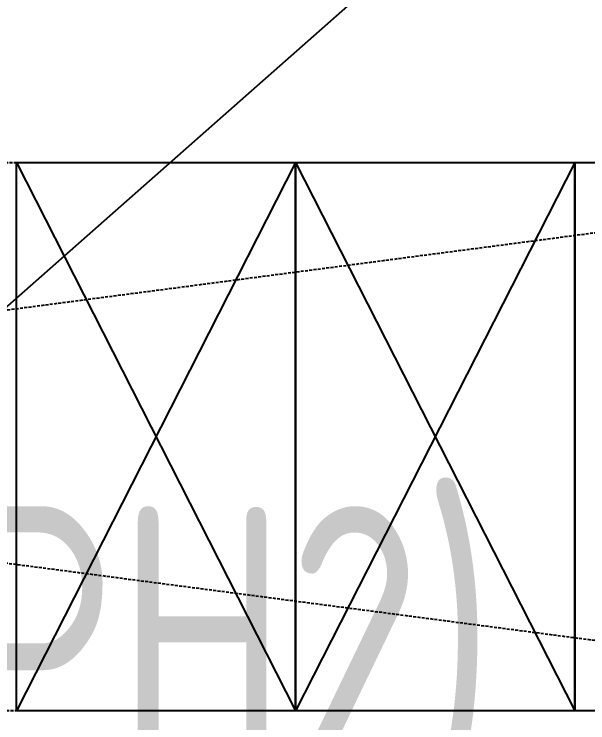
# Model space of a CAD drawing. Extents: x 225000 to 2157367, y 208400 to 840900.
# Drawn here: x 507411 to 508664, y 417776 to 419326 of the extents above; entities that cross this region are included whole.
import ezdxf
from ezdxf.enums import TextEntityAlignment as Align

# ---------------------------------------------------------------- set-up
doc = ezdxf.new("R2010")
doc.units = 0
doc.header["$LTSCALE"] = 10
doc.linetypes.add('XFDP20-DC-PH1$0$HIDDEN2', pattern=[0.1875, 0.125, -0.0625])
for name, color, linetype in [('XFDP20-DC-PH1$0$A-CR-TXT (PH2)', 15, 'Continuous'), ('XFDP20-DC-PH1$0$A-EQ (PH2)', 15, 'XFDP20-DC-PH1$0$HIDDEN2'), ('XFM2Q20-DC$0$RACK-DC1-600X1200', 6, 'Continuous')]:
    doc.layers.add(name, color=color, linetype=linetype)
doc.styles.add('XFDP20-DC-PH1$0$AA-TXT', font='isocp.shx', dxfattribs={"width": 0.8, "bigfont": 'china.shx'})

# ---------------------------------------------------------------- blocks, each defined once
blk = doc.blocks.new('Data Center Layout_L20')
blk.add_line((511825.59, 222602.31), (498925.59, 211202.31))
blk = doc.blocks.new('XFDP20-DC-PH1')
at = {"layer": 'XFDP20-DC-PH1$0$A-EQ (PH2)', "ltscale": 5}
for p, q in [((509855.6, 219002.3, 0), (500725.6, 217802.3, 0)), ((500725.6, 219002.3, 0), (509855.6, 217802.3, 0))]:
    blk.add_line(p, q, dxfattribs=at)
at = {"layer": 'XFDP20-DC-PH1$0$A-EQ (PH2)', "ltscale": 5, "elevation": 0}
blk.add_lwpolyline([(509855.6, 217802.3), (500725.6, 217802.3), (500725.6, 219002.3), (509855.6, 219002.3)], close=True, dxfattribs=at)
at = {"layer": 'XFDP20-DC-PH1$0$A-CR-TXT (PH2)', "style": 'XFDP20-DC-PH1$0$AA-TXT', "width": 0.8}
blk.add_text('DATA CENTER (PH2)', height=600, dxfattribs=at).set_placement((505775.6, 217952), align=Align.MIDDLE)
blk = doc.blocks.new('XFM2Q20-DC')
at = {"layer": 'XFM2Q20-DC$0$RACK-DC1-600X1200'}
for p, q in [((507415.6, 219002.3), (508025.6, 219002.3)), ((508025.6, 219002.3), (507415.6, 217802.3)), ((507415.6, 219002.3), (508025.6, 217802.3)), ((508025.6, 219002.3), (508025.6, 217802.3)), ((508025.6, 219002.3), (508635.6, 219002.3)), ((508025.6, 219002.3), (508635.6, 217802.3)), ((508635.6, 219002.3), (508025.6, 217802.3)), ((508635.6, 219002.3), (508635.6, 217802.3)), ((508635.6, 219002.3), (509245.6, 219002.3)), ((508025.6, 217802.3), (508025.6, 218402.3)), ((508635.6, 217802.3), (508635.6, 218402.3))]:
    blk.add_line(p, q, dxfattribs=at)
for points in [[(508025.6, 217802.3), (507415.6, 217802.3), (507415.6, 219002.3), (508025.6, 219002.3)], [(508635.6, 217802.3), (508025.6, 217802.3), (508025.6, 219002.3), (508635.6, 219002.3)], [(509245.6, 217802.3), (508635.6, 217802.3), (508635.6, 219002.3), (509245.6, 219002.3)]]:
    blk.add_lwpolyline(points, close=True, dxfattribs=at)

msp = doc.modelspace()

# ---------------------------------------------------------------- block references
for name in ['Data Center Layout_L20', 'XFDP20-DC-PH1', 'XFM2Q20-DC']:
    msp.add_blockref(name, (0, 200000))

doc.saveas('drawing.dxf')
